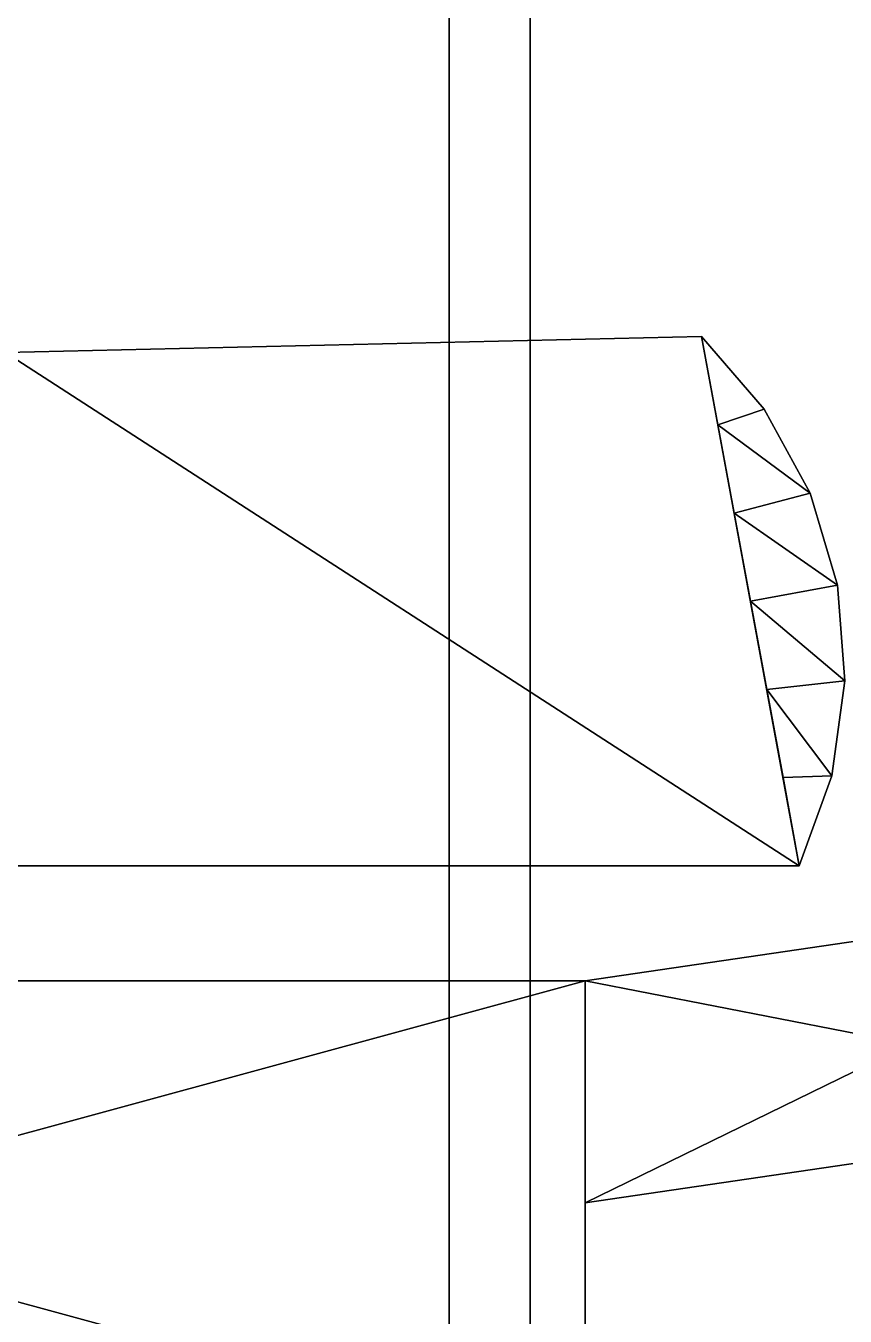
# Model space of a CAD drawing. Extents: x -469 to 3226, y 1395 to 4288.
# Drawn here: x 245.69 to 265.98, y 2244.5 to 2276.44 of the extents above; entities that cross this region are included whole.
import ezdxf

# ---------------------------------------------------------------- set-up
doc = ezdxf.new("R2010")
doc.units = 0
for name, color, linetype in [('LAYER0', 7, 'CONTINUOUS'), ('LAYER1', 7, 'CONTINUOUS'), ('LAYER101', 7, 'CONTINUOUS'), ('LAYER138', 253, 'CONTINUOUS'), ('LAYER139', 253, 'CONTINUOUS'), ('LAYER141', 253, 'CONTINUOUS'), ('LAYER142', 253, 'CONTINUOUS'), ('LAYER144', 253, 'CONTINUOUS'), ('LAYER145', 253, 'CONTINUOUS'), ('LAYER147', 253, 'CONTINUOUS'), ('LAYER148', 253, 'CONTINUOUS'), ('LAYER150', 253, 'CONTINUOUS'), ('LAYER151', 253, 'CONTINUOUS'), ('LAYER338', 9, 'CONTINUOUS'), ('LAYER85', 7, 'CONTINUOUS'), ('LAYER86', 9, 'CONTINUOUS'), ('LAYER92', 7, 'CONTINUOUS'), ('LAYER93', 7, 'CONTINUOUS'), ('LAYER94', 7, 'CONTINUOUS'), ('LAYER95', 7, 'CONTINUOUS'), ('LAYER96', 7, 'CONTINUOUS')]:
    doc.layers.add(name, color=color, linetype=linetype)

msp = doc.modelspace()

# ---------------------------------------------------------------- linework, layer by layer
at = {"layer": 'LAYER0', "invisible_edges": 1}
for points in [[(3116.174, 4288.024, -5), (-468.8259, 1395.024, -5), (-468.8259, 4288.024, -5), (3116.174, 4288.024, -5)], [(-468.8259, 1395.024, -5), (3116.174, 4288.024, -5), (3116.174, 1395.024, -5), (-468.8259, 1395.024, -5)], [(3116.174, 1395.024), (-468.8259, 4288.024), (-468.8259, 1395.024), (3116.174, 1395.024)], [(-468.8259, 4288.024), (3116.174, 1395.024), (3116.174, 4288.024), (-468.8259, 4288.024)]]:
    msp.add_3dface(points, dxfattribs=at)
at = {"layer": 'LAYER101', "invisible_edges": 1}
for points in [[(-303.8259, 2241.024, 2379), (276.1741, 3045.694, 2379), (-303.8259, 3045.694, 2379), (-303.8259, 2241.024, 2379)], [(276.1741, 3045.694, 2379), (-303.8259, 2241.024, 2379), (276.1741, 2241.024, 2379), (276.1741, 3045.694, 2379)], [(276.1741, 2241.024, 2361), (-303.8259, 3045.694, 2361), (276.1741, 3045.694, 2361), (276.1741, 2241.024, 2361)], [(-303.8259, 3045.694, 2361), (276.1741, 2241.024, 2361), (-303.8259, 2241.024, 2361), (-303.8259, 3045.694, 2361)]]:
    msp.add_3dface(points, dxfattribs=at)
at = {"layer": 'LAYER138'}
for points in [[(264.84, 2255.649, 189.7), (262.4195, 2268.749, 189.7), (245.1851, 2268.358, 189.7), (264.84, 2255.649, 189.7)], [(245.1851, 2268.358, 189.7), (262.4195, 2268.749, 189.7), (262.4195, 2268.749, 176.3), (245.1851, 2268.358, 189.7)], [(245.1851, 2268.358, 176.3), (245.1851, 2268.358, 189.7), (262.4195, 2268.749, 176.3), (245.1851, 2268.358, 176.3)], [(264.84, 2255.649, 176.3), (245.1851, 2268.358, 176.3), (262.4195, 2268.749, 176.3), (264.84, 2255.649, 176.3)], [(262.4195, 2268.749, 189.7), (263.9716, 2266.954, 189.7), (263.9716, 2266.954, 176.3), (262.4195, 2268.749, 189.7)], [(262.4195, 2268.749, 176.3), (262.4195, 2268.749, 189.7), (263.9716, 2266.954, 176.3), (262.4195, 2268.749, 176.3)], [(262.4195, 2268.749, 189.7), (262.8229, 2266.566, 189.7), (263.9716, 2266.954, 189.7), (262.4195, 2268.749, 189.7)], [(262.4195, 2268.749, 176.3), (263.9716, 2266.954, 176.3), (262.8229, 2266.566, 176.3), (262.4195, 2268.749, 176.3)], [(245.1851, 2255.649, 189.7), (264.84, 2255.649, 189.7), (245.1851, 2268.358, 189.7), (245.1851, 2255.649, 189.7)], [(245.1851, 2255.649, 176.3), (245.1851, 2268.358, 176.3), (264.84, 2255.649, 176.3), (245.1851, 2255.649, 176.3)], [(263.9716, 2266.954, 189.7), (262.8229, 2266.566, 189.7), (265.111, 2264.872, 189.7), (263.9716, 2266.954, 189.7)], [(263.9716, 2266.954, 176.3), (265.111, 2264.872, 176.3), (262.8229, 2266.566, 176.3), (263.9716, 2266.954, 176.3)], [(263.9716, 2266.954, 189.7), (265.111, 2264.872, 189.7), (265.111, 2264.872, 176.3), (263.9716, 2266.954, 189.7)], [(263.9716, 2266.954, 176.3), (263.9716, 2266.954, 189.7), (265.111, 2264.872, 176.3), (263.9716, 2266.954, 176.3)], [(262.8229, 2266.566, 189.7), (263.2263, 2264.382, 189.7), (265.111, 2264.872, 189.7), (262.8229, 2266.566, 189.7)], [(262.8229, 2266.566, 176.3), (265.111, 2264.872, 176.3), (263.2263, 2264.382, 176.3), (262.8229, 2266.566, 176.3)], [(265.111, 2264.872, 189.7), (263.2263, 2264.382, 189.7), (265.7867, 2262.597, 189.7), (265.111, 2264.872, 189.7)], [(265.111, 2264.872, 176.3), (265.7867, 2262.597, 176.3), (263.2263, 2264.382, 176.3), (265.111, 2264.872, 176.3)], [(265.111, 2264.872, 189.7), (265.7867, 2262.597, 189.7), (265.7867, 2262.597, 176.3), (265.111, 2264.872, 189.7)], [(265.111, 2264.872, 176.3), (265.111, 2264.872, 189.7), (265.7867, 2262.597, 176.3), (265.111, 2264.872, 176.3)], [(263.2263, 2264.382, 189.7), (263.6298, 2262.199, 189.7), (265.7867, 2262.597, 189.7), (263.2263, 2264.382, 189.7)], [(263.2263, 2264.382, 176.3), (265.7867, 2262.597, 176.3), (263.6298, 2262.199, 176.3), (263.2263, 2264.382, 176.3)], [(265.7867, 2262.597, 189.7), (263.6298, 2262.199, 189.7), (265.9685, 2260.231, 189.7), (265.7867, 2262.597, 189.7)], [(265.7867, 2262.597, 176.3), (265.9685, 2260.231, 176.3), (263.6298, 2262.199, 176.3), (265.7867, 2262.597, 176.3)], [(265.7867, 2262.597, 189.7), (265.9685, 2260.231, 189.7), (265.9685, 2260.231, 176.3), (265.7867, 2262.597, 189.7)], [(265.7867, 2262.597, 176.3), (265.7867, 2262.597, 189.7), (265.9685, 2260.231, 176.3), (265.7867, 2262.597, 176.3)], [(263.6298, 2262.199, 189.7), (264.0332, 2260.016, 189.7), (265.9685, 2260.231, 189.7), (263.6298, 2262.199, 189.7)], [(263.6298, 2262.199, 176.3), (265.9685, 2260.231, 176.3), (264.0332, 2260.016, 176.3), (263.6298, 2262.199, 176.3)], [(265.9685, 2260.231, 189.7), (264.0332, 2260.016, 189.7), (265.6482, 2257.88, 189.7), (265.9685, 2260.231, 189.7)], [(265.9685, 2260.231, 176.3), (265.6482, 2257.88, 176.3), (264.0332, 2260.016, 176.3), (265.9685, 2260.231, 176.3)], [(264.0332, 2260.016, 189.7), (264.4366, 2257.832, 189.7), (265.6482, 2257.88, 189.7), (264.0332, 2260.016, 189.7)], [(264.0332, 2260.016, 176.3), (265.6482, 2257.88, 176.3), (264.4366, 2257.832, 176.3), (264.0332, 2260.016, 176.3)], [(265.9685, 2260.231, 189.7), (265.6482, 2257.88, 189.7), (265.6482, 2257.88, 176.3), (265.9685, 2260.231, 189.7)], [(265.9685, 2260.231, 176.3), (265.9685, 2260.231, 189.7), (265.6482, 2257.88, 176.3), (265.9685, 2260.231, 176.3)], [(265.6482, 2257.88, 189.7), (264.4366, 2257.832, 189.7), (264.84, 2255.649, 189.7), (265.6482, 2257.88, 189.7)], [(265.6482, 2257.88, 176.3), (264.84, 2255.649, 176.3), (264.4366, 2257.832, 176.3), (265.6482, 2257.88, 176.3)], [(265.6482, 2257.88, 189.7), (264.84, 2255.649, 189.7), (264.84, 2255.649, 176.3), (265.6482, 2257.88, 189.7)], [(265.6482, 2257.88, 176.3), (265.6482, 2257.88, 189.7), (264.84, 2255.649, 176.3), (265.6482, 2257.88, 176.3)], [(264.84, 2255.649, 189.7), (245.1851, 2255.649, 176.3), (264.84, 2255.649, 176.3), (264.84, 2255.649, 189.7)], [(245.1851, 2255.649, 189.7), (245.1851, 2255.649, 176.3), (264.84, 2255.649, 189.7), (245.1851, 2255.649, 189.7)]]:
    msp.add_3dface(points, dxfattribs=at)
at = {"layer": 'LAYER139'}
for points in [[(259.5378, 2247.307, 177), (275.6337, 2255.16, 177), (275.6337, 2249.663, 177), (259.5378, 2247.307, 177)], [(259.5378, 2252.804, 177), (275.6337, 2255.16, 177), (259.5378, 2247.307, 177), (259.5378, 2252.804, 177)], [(275.6337, 2255.16, 189), (259.5378, 2252.804, 189), (275.6337, 2249.663, 189), (275.6337, 2255.16, 189)], [(259.5378, 2252.804, 177), (275.6337, 2255.16, 189), (275.6337, 2255.16, 177), (259.5378, 2252.804, 177)], [(259.5378, 2252.804, 189), (275.6337, 2255.16, 189), (259.5378, 2252.804, 177), (259.5378, 2252.804, 189)], [(216.317, 2241.024, 177), (259.5378, 2252.804, 177), (259.5378, 2241.024, 177), (216.317, 2241.024, 177)], [(216.317, 2252.804, 177), (259.5378, 2252.804, 177), (216.317, 2241.024, 177), (216.317, 2252.804, 177)], [(259.5378, 2241.024, 189), (216.317, 2252.804, 189), (216.317, 2241.024, 189), (259.5378, 2241.024, 189)], [(259.5378, 2252.804, 189), (216.317, 2252.804, 189), (259.5378, 2241.024, 189), (259.5378, 2252.804, 189)], [(216.317, 2252.804, 177), (259.5378, 2252.804, 189), (259.5378, 2252.804, 177), (216.317, 2252.804, 177)], [(216.317, 2252.804, 189), (259.5378, 2252.804, 189), (216.317, 2252.804, 177), (216.317, 2252.804, 189)], [(275.6337, 2249.663, 189), (259.5378, 2252.804, 189), (259.5378, 2247.307, 189), (275.6337, 2249.663, 189)]]:
    msp.add_3dface(points, dxfattribs=at)
at = {"layer": 'LAYER141'}
for points in [[(264.84, 2255.649, 713.2), (262.4195, 2268.749, 713.2), (245.1851, 2268.358, 713.2), (264.84, 2255.649, 713.2)], [(245.1851, 2268.358, 713.2), (262.4195, 2268.749, 713.2), (262.4195, 2268.749, 699.8), (245.1851, 2268.358, 713.2)], [(245.1851, 2268.358, 699.8), (245.1851, 2268.358, 713.2), (262.4195, 2268.749, 699.8), (245.1851, 2268.358, 699.8)], [(264.84, 2255.649, 699.8), (245.1851, 2268.358, 699.8), (262.4195, 2268.749, 699.8), (264.84, 2255.649, 699.8)], [(262.4195, 2268.749, 713.2), (263.9716, 2266.954, 713.2), (263.9716, 2266.954, 699.8), (262.4195, 2268.749, 713.2)], [(262.4195, 2268.749, 699.8), (262.4195, 2268.749, 713.2), (263.9716, 2266.954, 699.8), (262.4195, 2268.749, 699.8)], [(262.4195, 2268.749, 713.2), (262.8229, 2266.566, 713.2), (263.9716, 2266.954, 713.2), (262.4195, 2268.749, 713.2)], [(262.4195, 2268.749, 699.8), (263.9716, 2266.954, 699.8), (262.8229, 2266.566, 699.8), (262.4195, 2268.749, 699.8)], [(245.1851, 2255.649, 713.2), (264.84, 2255.649, 713.2), (245.1851, 2268.358, 713.2), (245.1851, 2255.649, 713.2)], [(245.1851, 2255.649, 699.8), (245.1851, 2268.358, 699.8), (264.84, 2255.649, 699.8), (245.1851, 2255.649, 699.8)], [(263.9716, 2266.954, 713.2), (262.8229, 2266.566, 713.2), (265.111, 2264.872, 713.2), (263.9716, 2266.954, 713.2)], [(263.9716, 2266.954, 699.8), (265.111, 2264.872, 699.8), (262.8229, 2266.566, 699.8), (263.9716, 2266.954, 699.8)], [(263.9716, 2266.954, 713.2), (265.111, 2264.872, 713.2), (265.111, 2264.872, 699.8), (263.9716, 2266.954, 713.2)], [(263.9716, 2266.954, 699.8), (263.9716, 2266.954, 713.2), (265.111, 2264.872, 699.8), (263.9716, 2266.954, 699.8)], [(262.8229, 2266.566, 713.2), (263.2263, 2264.382, 713.2), (265.111, 2264.872, 713.2), (262.8229, 2266.566, 713.2)], [(262.8229, 2266.566, 699.8), (265.111, 2264.872, 699.8), (263.2263, 2264.382, 699.8), (262.8229, 2266.566, 699.8)], [(265.111, 2264.872, 713.2), (263.2263, 2264.382, 713.2), (265.7867, 2262.597, 713.2), (265.111, 2264.872, 713.2)], [(265.111, 2264.872, 699.8), (265.7867, 2262.597, 699.8), (263.2263, 2264.382, 699.8), (265.111, 2264.872, 699.8)], [(265.111, 2264.872, 713.2), (265.7867, 2262.597, 713.2), (265.7867, 2262.597, 699.8), (265.111, 2264.872, 713.2)], [(265.111, 2264.872, 699.8), (265.111, 2264.872, 713.2), (265.7867, 2262.597, 699.8), (265.111, 2264.872, 699.8)], [(263.2263, 2264.382, 713.2), (263.6298, 2262.199, 713.2), (265.7867, 2262.597, 713.2), (263.2263, 2264.382, 713.2)], [(263.2263, 2264.382, 699.8), (265.7867, 2262.597, 699.8), (263.6298, 2262.199, 699.8), (263.2263, 2264.382, 699.8)], [(265.7867, 2262.597, 713.2), (263.6298, 2262.199, 713.2), (265.9685, 2260.231, 713.2), (265.7867, 2262.597, 713.2)], [(265.7867, 2262.597, 699.8), (265.9685, 2260.231, 699.8), (263.6298, 2262.199, 699.8), (265.7867, 2262.597, 699.8)], [(265.7867, 2262.597, 713.2), (265.9685, 2260.231, 713.2), (265.9685, 2260.231, 699.8), (265.7867, 2262.597, 713.2)], [(265.7867, 2262.597, 699.8), (265.7867, 2262.597, 713.2), (265.9685, 2260.231, 699.8), (265.7867, 2262.597, 699.8)], [(263.6298, 2262.199, 713.2), (264.0332, 2260.016, 713.2), (265.9685, 2260.231, 713.2), (263.6298, 2262.199, 713.2)], [(263.6298, 2262.199, 699.8), (265.9685, 2260.231, 699.8), (264.0332, 2260.016, 699.8), (263.6298, 2262.199, 699.8)], [(265.9685, 2260.231, 713.2), (264.0332, 2260.016, 713.2), (265.6482, 2257.88, 713.2), (265.9685, 2260.231, 713.2)], [(265.9685, 2260.231, 699.8), (265.6482, 2257.88, 699.8), (264.0332, 2260.016, 699.8), (265.9685, 2260.231, 699.8)], [(264.0332, 2260.016, 713.2), (264.4366, 2257.832, 713.2), (265.6482, 2257.88, 713.2), (264.0332, 2260.016, 713.2)], [(264.0332, 2260.016, 699.8), (265.6482, 2257.88, 699.8), (264.4366, 2257.832, 699.8), (264.0332, 2260.016, 699.8)], [(265.9685, 2260.231, 713.2), (265.6482, 2257.88, 713.2), (265.6482, 2257.88, 699.8), (265.9685, 2260.231, 713.2)], [(265.9685, 2260.231, 699.8), (265.9685, 2260.231, 713.2), (265.6482, 2257.88, 699.8), (265.9685, 2260.231, 699.8)], [(265.6482, 2257.88, 713.2), (264.4366, 2257.832, 713.2), (264.84, 2255.649, 713.2), (265.6482, 2257.88, 713.2)], [(265.6482, 2257.88, 699.8), (264.84, 2255.649, 699.8), (264.4366, 2257.832, 699.8), (265.6482, 2257.88, 699.8)], [(265.6482, 2257.88, 713.2), (264.84, 2255.649, 713.2), (264.84, 2255.649, 699.8), (265.6482, 2257.88, 713.2)], [(265.6482, 2257.88, 699.8), (265.6482, 2257.88, 713.2), (264.84, 2255.649, 699.8), (265.6482, 2257.88, 699.8)], [(264.84, 2255.649, 713.2), (245.1851, 2255.649, 699.8), (264.84, 2255.649, 699.8), (264.84, 2255.649, 713.2)], [(245.1851, 2255.649, 713.2), (245.1851, 2255.649, 699.8), (264.84, 2255.649, 713.2), (245.1851, 2255.649, 713.2)]]:
    msp.add_3dface(points, dxfattribs=at)
at = {"layer": 'LAYER142'}
for points in [[(259.5378, 2247.307, 700.5), (275.6337, 2255.16, 700.5), (275.6337, 2249.663, 700.5), (259.5378, 2247.307, 700.5)], [(259.5378, 2252.804, 700.5), (275.6337, 2255.16, 700.5), (259.5378, 2247.307, 700.5), (259.5378, 2252.804, 700.5)], [(275.6337, 2255.16, 712.5), (259.5378, 2252.804, 712.5), (275.6337, 2249.663, 712.5), (275.6337, 2255.16, 712.5)], [(259.5378, 2252.804, 700.5), (275.6337, 2255.16, 712.5), (275.6337, 2255.16, 700.5), (259.5378, 2252.804, 700.5)], [(259.5378, 2252.804, 712.5), (275.6337, 2255.16, 712.5), (259.5378, 2252.804, 700.5), (259.5378, 2252.804, 712.5)], [(216.317, 2241.024, 700.5), (259.5378, 2252.804, 700.5), (259.5378, 2241.024, 700.5), (216.317, 2241.024, 700.5)], [(216.317, 2252.804, 700.5), (259.5378, 2252.804, 700.5), (216.317, 2241.024, 700.5), (216.317, 2252.804, 700.5)], [(259.5378, 2241.024, 712.5), (216.317, 2252.804, 712.5), (216.317, 2241.024, 712.5), (259.5378, 2241.024, 712.5)], [(259.5378, 2252.804, 712.5), (216.317, 2252.804, 712.5), (259.5378, 2241.024, 712.5), (259.5378, 2252.804, 712.5)], [(216.317, 2252.804, 700.5), (259.5378, 2252.804, 712.5), (259.5378, 2252.804, 700.5), (216.317, 2252.804, 700.5)], [(216.317, 2252.804, 712.5), (259.5378, 2252.804, 712.5), (216.317, 2252.804, 700.5), (216.317, 2252.804, 712.5)], [(275.6337, 2249.663, 712.5), (259.5378, 2252.804, 712.5), (259.5378, 2247.307, 712.5), (275.6337, 2249.663, 712.5)]]:
    msp.add_3dface(points, dxfattribs=at)
at = {"layer": 'LAYER144'}
for points in [[(264.84, 2255.649, 1236.7), (262.4195, 2268.749, 1236.7), (245.1851, 2268.358, 1236.7), (264.84, 2255.649, 1236.7)], [(245.1851, 2268.358, 1236.7), (262.4195, 2268.749, 1236.7), (262.4195, 2268.749, 1223.3), (245.1851, 2268.358, 1236.7)], [(245.1851, 2268.358, 1223.3), (245.1851, 2268.358, 1236.7), (262.4195, 2268.749, 1223.3), (245.1851, 2268.358, 1223.3)], [(264.84, 2255.649, 1223.3), (245.1851, 2268.358, 1223.3), (262.4195, 2268.749, 1223.3), (264.84, 2255.649, 1223.3)], [(262.4195, 2268.749, 1236.7), (263.9716, 2266.954, 1236.7), (263.9716, 2266.954, 1223.3), (262.4195, 2268.749, 1236.7)], [(262.4195, 2268.749, 1223.3), (262.4195, 2268.749, 1236.7), (263.9716, 2266.954, 1223.3), (262.4195, 2268.749, 1223.3)], [(262.4195, 2268.749, 1236.7), (262.8229, 2266.566, 1236.7), (263.9716, 2266.954, 1236.7), (262.4195, 2268.749, 1236.7)], [(262.4195, 2268.749, 1223.3), (263.9716, 2266.954, 1223.3), (262.8229, 2266.566, 1223.3), (262.4195, 2268.749, 1223.3)], [(245.1851, 2255.649, 1236.7), (264.84, 2255.649, 1236.7), (245.1851, 2268.358, 1236.7), (245.1851, 2255.649, 1236.7)], [(245.1851, 2255.649, 1223.3), (245.1851, 2268.358, 1223.3), (264.84, 2255.649, 1223.3), (245.1851, 2255.649, 1223.3)], [(263.9716, 2266.954, 1236.7), (262.8229, 2266.566, 1236.7), (265.111, 2264.872, 1236.7), (263.9716, 2266.954, 1236.7)], [(263.9716, 2266.954, 1223.3), (265.111, 2264.872, 1223.3), (262.8229, 2266.566, 1223.3), (263.9716, 2266.954, 1223.3)], [(263.9716, 2266.954, 1236.7), (265.111, 2264.872, 1236.7), (265.111, 2264.872, 1223.3), (263.9716, 2266.954, 1236.7)], [(263.9716, 2266.954, 1223.3), (263.9716, 2266.954, 1236.7), (265.111, 2264.872, 1223.3), (263.9716, 2266.954, 1223.3)], [(262.8229, 2266.566, 1236.7), (263.2263, 2264.382, 1236.7), (265.111, 2264.872, 1236.7), (262.8229, 2266.566, 1236.7)], [(262.8229, 2266.566, 1223.3), (265.111, 2264.872, 1223.3), (263.2263, 2264.382, 1223.3), (262.8229, 2266.566, 1223.3)], [(265.111, 2264.872, 1236.7), (263.2263, 2264.382, 1236.7), (265.7867, 2262.597, 1236.7), (265.111, 2264.872, 1236.7)], [(265.111, 2264.872, 1223.3), (265.7867, 2262.597, 1223.3), (263.2263, 2264.382, 1223.3), (265.111, 2264.872, 1223.3)], [(265.111, 2264.872, 1236.7), (265.7867, 2262.597, 1236.7), (265.7867, 2262.597, 1223.3), (265.111, 2264.872, 1236.7)], [(265.111, 2264.872, 1223.3), (265.111, 2264.872, 1236.7), (265.7867, 2262.597, 1223.3), (265.111, 2264.872, 1223.3)], [(263.2263, 2264.382, 1236.7), (263.6298, 2262.199, 1236.7), (265.7867, 2262.597, 1236.7), (263.2263, 2264.382, 1236.7)], [(263.2263, 2264.382, 1223.3), (265.7867, 2262.597, 1223.3), (263.6298, 2262.199, 1223.3), (263.2263, 2264.382, 1223.3)], [(265.7867, 2262.597, 1236.7), (263.6298, 2262.199, 1236.7), (265.9685, 2260.231, 1236.7), (265.7867, 2262.597, 1236.7)], [(265.7867, 2262.597, 1223.3), (265.9685, 2260.231, 1223.3), (263.6298, 2262.199, 1223.3), (265.7867, 2262.597, 1223.3)], [(265.7867, 2262.597, 1236.7), (265.9685, 2260.231, 1236.7), (265.9685, 2260.231, 1223.3), (265.7867, 2262.597, 1236.7)], [(265.7867, 2262.597, 1223.3), (265.7867, 2262.597, 1236.7), (265.9685, 2260.231, 1223.3), (265.7867, 2262.597, 1223.3)], [(263.6298, 2262.199, 1236.7), (264.0332, 2260.016, 1236.7), (265.9685, 2260.231, 1236.7), (263.6298, 2262.199, 1236.7)], [(263.6298, 2262.199, 1223.3), (265.9685, 2260.231, 1223.3), (264.0332, 2260.016, 1223.3), (263.6298, 2262.199, 1223.3)], [(265.9685, 2260.231, 1236.7), (264.0332, 2260.016, 1236.7), (265.6482, 2257.88, 1236.7), (265.9685, 2260.231, 1236.7)], [(265.9685, 2260.231, 1223.3), (265.6482, 2257.88, 1223.3), (264.0332, 2260.016, 1223.3), (265.9685, 2260.231, 1223.3)], [(264.0332, 2260.016, 1236.7), (264.4366, 2257.832, 1236.7), (265.6482, 2257.88, 1236.7), (264.0332, 2260.016, 1236.7)], [(264.0332, 2260.016, 1223.3), (265.6482, 2257.88, 1223.3), (264.4366, 2257.832, 1223.3), (264.0332, 2260.016, 1223.3)], [(265.9685, 2260.231, 1236.7), (265.6482, 2257.88, 1236.7), (265.6482, 2257.88, 1223.3), (265.9685, 2260.231, 1236.7)], [(265.9685, 2260.231, 1223.3), (265.9685, 2260.231, 1236.7), (265.6482, 2257.88, 1223.3), (265.9685, 2260.231, 1223.3)], [(265.6482, 2257.88, 1236.7), (264.4366, 2257.832, 1236.7), (264.84, 2255.649, 1236.7), (265.6482, 2257.88, 1236.7)], [(265.6482, 2257.88, 1223.3), (264.84, 2255.649, 1223.3), (264.4366, 2257.832, 1223.3), (265.6482, 2257.88, 1223.3)], [(265.6482, 2257.88, 1236.7), (264.84, 2255.649, 1236.7), (264.84, 2255.649, 1223.3), (265.6482, 2257.88, 1236.7)], [(265.6482, 2257.88, 1223.3), (265.6482, 2257.88, 1236.7), (264.84, 2255.649, 1223.3), (265.6482, 2257.88, 1223.3)], [(264.84, 2255.649, 1236.7), (245.1851, 2255.649, 1223.3), (264.84, 2255.649, 1223.3), (264.84, 2255.649, 1236.7)], [(245.1851, 2255.649, 1236.7), (245.1851, 2255.649, 1223.3), (264.84, 2255.649, 1236.7), (245.1851, 2255.649, 1236.7)]]:
    msp.add_3dface(points, dxfattribs=at)
at = {"layer": 'LAYER145'}
for points in [[(259.5378, 2247.307, 1224), (275.6337, 2255.16, 1224), (275.6337, 2249.663, 1224), (259.5378, 2247.307, 1224)], [(259.5378, 2252.804, 1224), (275.6337, 2255.16, 1224), (259.5378, 2247.307, 1224), (259.5378, 2252.804, 1224)], [(275.6337, 2255.16, 1236), (259.5378, 2252.804, 1236), (275.6337, 2249.663, 1236), (275.6337, 2255.16, 1236)], [(259.5378, 2252.804, 1224), (275.6337, 2255.16, 1236), (275.6337, 2255.16, 1224), (259.5378, 2252.804, 1224)], [(259.5378, 2252.804, 1236), (275.6337, 2255.16, 1236), (259.5378, 2252.804, 1224), (259.5378, 2252.804, 1236)], [(216.317, 2241.024, 1224), (259.5378, 2252.804, 1224), (259.5378, 2241.024, 1224), (216.317, 2241.024, 1224)], [(216.317, 2252.804, 1224), (259.5378, 2252.804, 1224), (216.317, 2241.024, 1224), (216.317, 2252.804, 1224)], [(259.5378, 2241.024, 1236), (216.317, 2252.804, 1236), (216.317, 2241.024, 1236), (259.5378, 2241.024, 1236)], [(259.5378, 2252.804, 1236), (216.317, 2252.804, 1236), (259.5378, 2241.024, 1236), (259.5378, 2252.804, 1236)], [(216.317, 2252.804, 1224), (259.5378, 2252.804, 1236), (259.5378, 2252.804, 1224), (216.317, 2252.804, 1224)], [(216.317, 2252.804, 1236), (259.5378, 2252.804, 1236), (216.317, 2252.804, 1224), (216.317, 2252.804, 1236)], [(275.6337, 2249.663, 1236), (259.5378, 2252.804, 1236), (259.5378, 2247.307, 1236), (275.6337, 2249.663, 1236)]]:
    msp.add_3dface(points, dxfattribs=at)
at = {"layer": 'LAYER147'}
for points in [[(264.84, 2255.649, 1760.2), (262.4195, 2268.749, 1760.2), (245.1851, 2268.358, 1760.2), (264.84, 2255.649, 1760.2)], [(245.1851, 2268.358, 1760.2), (262.4195, 2268.749, 1760.2), (262.4195, 2268.749, 1746.8), (245.1851, 2268.358, 1760.2)], [(245.1851, 2268.358, 1746.8), (245.1851, 2268.358, 1760.2), (262.4195, 2268.749, 1746.8), (245.1851, 2268.358, 1746.8)], [(264.84, 2255.649, 1746.8), (245.1851, 2268.358, 1746.8), (262.4195, 2268.749, 1746.8), (264.84, 2255.649, 1746.8)], [(262.4195, 2268.749, 1760.2), (263.9716, 2266.954, 1760.2), (263.9716, 2266.954, 1746.8), (262.4195, 2268.749, 1760.2)], [(262.4195, 2268.749, 1746.8), (262.4195, 2268.749, 1760.2), (263.9716, 2266.954, 1746.8), (262.4195, 2268.749, 1746.8)], [(262.4195, 2268.749, 1760.2), (262.8229, 2266.566, 1760.2), (263.9716, 2266.954, 1760.2), (262.4195, 2268.749, 1760.2)], [(262.4195, 2268.749, 1746.8), (263.9716, 2266.954, 1746.8), (262.8229, 2266.566, 1746.8), (262.4195, 2268.749, 1746.8)], [(245.1851, 2255.649, 1760.2), (264.84, 2255.649, 1760.2), (245.1851, 2268.358, 1760.2), (245.1851, 2255.649, 1760.2)], [(245.1851, 2255.649, 1746.8), (245.1851, 2268.358, 1746.8), (264.84, 2255.649, 1746.8), (245.1851, 2255.649, 1746.8)], [(263.9716, 2266.954, 1760.2), (262.8229, 2266.566, 1760.2), (265.111, 2264.872, 1760.2), (263.9716, 2266.954, 1760.2)], [(263.9716, 2266.954, 1746.8), (265.111, 2264.872, 1746.8), (262.8229, 2266.566, 1746.8), (263.9716, 2266.954, 1746.8)], [(263.9716, 2266.954, 1760.2), (265.111, 2264.872, 1760.2), (265.111, 2264.872, 1746.8), (263.9716, 2266.954, 1760.2)], [(263.9716, 2266.954, 1746.8), (263.9716, 2266.954, 1760.2), (265.111, 2264.872, 1746.8), (263.9716, 2266.954, 1746.8)], [(262.8229, 2266.566, 1760.2), (263.2263, 2264.382, 1760.2), (265.111, 2264.872, 1760.2), (262.8229, 2266.566, 1760.2)], [(262.8229, 2266.566, 1746.8), (265.111, 2264.872, 1746.8), (263.2263, 2264.382, 1746.8), (262.8229, 2266.566, 1746.8)], [(265.111, 2264.872, 1760.2), (263.2263, 2264.382, 1760.2), (265.7867, 2262.597, 1760.2), (265.111, 2264.872, 1760.2)], [(265.111, 2264.872, 1746.8), (265.7867, 2262.597, 1746.8), (263.2263, 2264.382, 1746.8), (265.111, 2264.872, 1746.8)], [(265.111, 2264.872, 1760.2), (265.7867, 2262.597, 1760.2), (265.7867, 2262.597, 1746.8), (265.111, 2264.872, 1760.2)], [(265.111, 2264.872, 1746.8), (265.111, 2264.872, 1760.2), (265.7867, 2262.597, 1746.8), (265.111, 2264.872, 1746.8)], [(263.2263, 2264.382, 1760.2), (263.6298, 2262.199, 1760.2), (265.7867, 2262.597, 1760.2), (263.2263, 2264.382, 1760.2)], [(263.2263, 2264.382, 1746.8), (265.7867, 2262.597, 1746.8), (263.6298, 2262.199, 1746.8), (263.2263, 2264.382, 1746.8)], [(265.7867, 2262.597, 1760.2), (263.6298, 2262.199, 1760.2), (265.9685, 2260.231, 1760.2), (265.7867, 2262.597, 1760.2)], [(265.7867, 2262.597, 1746.8), (265.9685, 2260.231, 1746.8), (263.6298, 2262.199, 1746.8), (265.7867, 2262.597, 1746.8)], [(265.7867, 2262.597, 1760.2), (265.9685, 2260.231, 1760.2), (265.9685, 2260.231, 1746.8), (265.7867, 2262.597, 1760.2)], [(265.7867, 2262.597, 1746.8), (265.7867, 2262.597, 1760.2), (265.9685, 2260.231, 1746.8), (265.7867, 2262.597, 1746.8)], [(263.6298, 2262.199, 1760.2), (264.0332, 2260.016, 1760.2), (265.9685, 2260.231, 1760.2), (263.6298, 2262.199, 1760.2)], [(263.6298, 2262.199, 1746.8), (265.9685, 2260.231, 1746.8), (264.0332, 2260.016, 1746.8), (263.6298, 2262.199, 1746.8)], [(265.9685, 2260.231, 1760.2), (264.0332, 2260.016, 1760.2), (265.6482, 2257.88, 1760.2), (265.9685, 2260.231, 1760.2)], [(265.9685, 2260.231, 1746.8), (265.6482, 2257.88, 1746.8), (264.0332, 2260.016, 1746.8), (265.9685, 2260.231, 1746.8)], [(264.0332, 2260.016, 1760.2), (264.4366, 2257.832, 1760.2), (265.6482, 2257.88, 1760.2), (264.0332, 2260.016, 1760.2)], [(264.0332, 2260.016, 1746.8), (265.6482, 2257.88, 1746.8), (264.4366, 2257.832, 1746.8), (264.0332, 2260.016, 1746.8)], [(265.9685, 2260.231, 1760.2), (265.6482, 2257.88, 1760.2), (265.6482, 2257.88, 1746.8), (265.9685, 2260.231, 1760.2)], [(265.9685, 2260.231, 1746.8), (265.9685, 2260.231, 1760.2), (265.6482, 2257.88, 1746.8), (265.9685, 2260.231, 1746.8)], [(265.6482, 2257.88, 1760.2), (264.4366, 2257.832, 1760.2), (264.84, 2255.649, 1760.2), (265.6482, 2257.88, 1760.2)], [(265.6482, 2257.88, 1746.8), (264.84, 2255.649, 1746.8), (264.4366, 2257.832, 1746.8), (265.6482, 2257.88, 1746.8)], [(265.6482, 2257.88, 1760.2), (264.84, 2255.649, 1760.2), (264.84, 2255.649, 1746.8), (265.6482, 2257.88, 1760.2)], [(265.6482, 2257.88, 1746.8), (265.6482, 2257.88, 1760.2), (264.84, 2255.649, 1746.8), (265.6482, 2257.88, 1746.8)], [(264.84, 2255.649, 1760.2), (245.1851, 2255.649, 1746.8), (264.84, 2255.649, 1746.8), (264.84, 2255.649, 1760.2)], [(245.1851, 2255.649, 1760.2), (245.1851, 2255.649, 1746.8), (264.84, 2255.649, 1760.2), (245.1851, 2255.649, 1760.2)]]:
    msp.add_3dface(points, dxfattribs=at)
at = {"layer": 'LAYER148'}
for points in [[(259.5378, 2247.307, 1747.5), (275.6337, 2255.16, 1747.5), (275.6337, 2249.663, 1747.5), (259.5378, 2247.307, 1747.5)], [(259.5378, 2252.804, 1747.5), (275.6337, 2255.16, 1747.5), (259.5378, 2247.307, 1747.5), (259.5378, 2252.804, 1747.5)], [(275.6337, 2255.16, 1759.5), (259.5378, 2252.804, 1759.5), (275.6337, 2249.663, 1759.5), (275.6337, 2255.16, 1759.5)], [(259.5378, 2252.804, 1747.5), (275.6337, 2255.16, 1759.5), (275.6337, 2255.16, 1747.5), (259.5378, 2252.804, 1747.5)], [(259.5378, 2252.804, 1759.5), (275.6337, 2255.16, 1759.5), (259.5378, 2252.804, 1747.5), (259.5378, 2252.804, 1759.5)], [(216.317, 2241.024, 1747.5), (259.5378, 2252.804, 1747.5), (259.5378, 2241.024, 1747.5), (216.317, 2241.024, 1747.5)], [(216.317, 2252.804, 1747.5), (259.5378, 2252.804, 1747.5), (216.317, 2241.024, 1747.5), (216.317, 2252.804, 1747.5)], [(259.5378, 2241.024, 1759.5), (216.317, 2252.804, 1759.5), (216.317, 2241.024, 1759.5), (259.5378, 2241.024, 1759.5)], [(259.5378, 2252.804, 1759.5), (216.317, 2252.804, 1759.5), (259.5378, 2241.024, 1759.5), (259.5378, 2252.804, 1759.5)], [(216.317, 2252.804, 1747.5), (259.5378, 2252.804, 1759.5), (259.5378, 2252.804, 1747.5), (216.317, 2252.804, 1747.5)], [(216.317, 2252.804, 1759.5), (259.5378, 2252.804, 1759.5), (216.317, 2252.804, 1747.5), (216.317, 2252.804, 1759.5)], [(275.6337, 2249.663, 1759.5), (259.5378, 2252.804, 1759.5), (259.5378, 2247.307, 1759.5), (275.6337, 2249.663, 1759.5)]]:
    msp.add_3dface(points, dxfattribs=at)
at = {"layer": 'LAYER150'}
for points in [[(264.84, 2255.649, 2283.7), (262.4195, 2268.749, 2283.7), (245.1851, 2268.358, 2283.7), (264.84, 2255.649, 2283.7)], [(245.1851, 2268.358, 2283.7), (262.4195, 2268.749, 2283.7), (262.4195, 2268.749, 2270.3), (245.1851, 2268.358, 2283.7)], [(245.1851, 2268.358, 2270.3), (245.1851, 2268.358, 2283.7), (262.4195, 2268.749, 2270.3), (245.1851, 2268.358, 2270.3)], [(264.84, 2255.649, 2270.3), (245.1851, 2268.358, 2270.3), (262.4195, 2268.749, 2270.3), (264.84, 2255.649, 2270.3)], [(262.4195, 2268.749, 2283.7), (263.9716, 2266.954, 2283.7), (263.9716, 2266.954, 2270.3), (262.4195, 2268.749, 2283.7)], [(262.4195, 2268.749, 2270.3), (262.4195, 2268.749, 2283.7), (263.9716, 2266.954, 2270.3), (262.4195, 2268.749, 2270.3)], [(262.4195, 2268.749, 2283.7), (262.8229, 2266.566, 2283.7), (263.9716, 2266.954, 2283.7), (262.4195, 2268.749, 2283.7)], [(262.4195, 2268.749, 2270.3), (263.9716, 2266.954, 2270.3), (262.8229, 2266.566, 2270.3), (262.4195, 2268.749, 2270.3)], [(245.1851, 2255.649, 2283.7), (264.84, 2255.649, 2283.7), (245.1851, 2268.358, 2283.7), (245.1851, 2255.649, 2283.7)], [(245.1851, 2255.649, 2270.3), (245.1851, 2268.358, 2270.3), (264.84, 2255.649, 2270.3), (245.1851, 2255.649, 2270.3)], [(263.9716, 2266.954, 2283.7), (262.8229, 2266.566, 2283.7), (265.111, 2264.872, 2283.7), (263.9716, 2266.954, 2283.7)], [(263.9716, 2266.954, 2270.3), (265.111, 2264.872, 2270.3), (262.8229, 2266.566, 2270.3), (263.9716, 2266.954, 2270.3)], [(263.9716, 2266.954, 2283.7), (265.111, 2264.872, 2283.7), (265.111, 2264.872, 2270.3), (263.9716, 2266.954, 2283.7)], [(263.9716, 2266.954, 2270.3), (263.9716, 2266.954, 2283.7), (265.111, 2264.872, 2270.3), (263.9716, 2266.954, 2270.3)], [(262.8229, 2266.566, 2283.7), (263.2263, 2264.382, 2283.7), (265.111, 2264.872, 2283.7), (262.8229, 2266.566, 2283.7)], [(262.8229, 2266.566, 2270.3), (265.111, 2264.872, 2270.3), (263.2263, 2264.382, 2270.3), (262.8229, 2266.566, 2270.3)], [(265.111, 2264.872, 2283.7), (263.2263, 2264.382, 2283.7), (265.7867, 2262.597, 2283.7), (265.111, 2264.872, 2283.7)], [(265.111, 2264.872, 2270.3), (265.7867, 2262.597, 2270.3), (263.2263, 2264.382, 2270.3), (265.111, 2264.872, 2270.3)], [(265.111, 2264.872, 2283.7), (265.7867, 2262.597, 2283.7), (265.7867, 2262.597, 2270.3), (265.111, 2264.872, 2283.7)], [(265.111, 2264.872, 2270.3), (265.111, 2264.872, 2283.7), (265.7867, 2262.597, 2270.3), (265.111, 2264.872, 2270.3)], [(263.2263, 2264.382, 2283.7), (263.6298, 2262.199, 2283.7), (265.7867, 2262.597, 2283.7), (263.2263, 2264.382, 2283.7)], [(263.2263, 2264.382, 2270.3), (265.7867, 2262.597, 2270.3), (263.6298, 2262.199, 2270.3), (263.2263, 2264.382, 2270.3)], [(265.7867, 2262.597, 2283.7), (263.6298, 2262.199, 2283.7), (265.9685, 2260.231, 2283.7), (265.7867, 2262.597, 2283.7)], [(265.7867, 2262.597, 2270.3), (265.9685, 2260.231, 2270.3), (263.6298, 2262.199, 2270.3), (265.7867, 2262.597, 2270.3)], [(265.7867, 2262.597, 2283.7), (265.9685, 2260.231, 2283.7), (265.9685, 2260.231, 2270.3), (265.7867, 2262.597, 2283.7)], [(265.7867, 2262.597, 2270.3), (265.7867, 2262.597, 2283.7), (265.9685, 2260.231, 2270.3), (265.7867, 2262.597, 2270.3)], [(263.6298, 2262.199, 2283.7), (264.0332, 2260.016, 2283.7), (265.9685, 2260.231, 2283.7), (263.6298, 2262.199, 2283.7)], [(263.6298, 2262.199, 2270.3), (265.9685, 2260.231, 2270.3), (264.0332, 2260.016, 2270.3), (263.6298, 2262.199, 2270.3)], [(265.9685, 2260.231, 2283.7), (264.0332, 2260.016, 2283.7), (265.6482, 2257.88, 2283.7), (265.9685, 2260.231, 2283.7)], [(265.9685, 2260.231, 2270.3), (265.6482, 2257.88, 2270.3), (264.0332, 2260.016, 2270.3), (265.9685, 2260.231, 2270.3)], [(264.0332, 2260.016, 2283.7), (264.4366, 2257.832, 2283.7), (265.6482, 2257.88, 2283.7), (264.0332, 2260.016, 2283.7)], [(264.0332, 2260.016, 2270.3), (265.6482, 2257.88, 2270.3), (264.4366, 2257.832, 2270.3), (264.0332, 2260.016, 2270.3)], [(265.9685, 2260.231, 2283.7), (265.6482, 2257.88, 2283.7), (265.6482, 2257.88, 2270.3), (265.9685, 2260.231, 2283.7)], [(265.9685, 2260.231, 2270.3), (265.9685, 2260.231, 2283.7), (265.6482, 2257.88, 2270.3), (265.9685, 2260.231, 2270.3)], [(265.6482, 2257.88, 2283.7), (264.4366, 2257.832, 2283.7), (264.84, 2255.649, 2283.7), (265.6482, 2257.88, 2283.7)], [(265.6482, 2257.88, 2270.3), (264.84, 2255.649, 2270.3), (264.4366, 2257.832, 2270.3), (265.6482, 2257.88, 2270.3)], [(265.6482, 2257.88, 2283.7), (264.84, 2255.649, 2283.7), (264.84, 2255.649, 2270.3), (265.6482, 2257.88, 2283.7)], [(265.6482, 2257.88, 2270.3), (265.6482, 2257.88, 2283.7), (264.84, 2255.649, 2270.3), (265.6482, 2257.88, 2270.3)], [(264.84, 2255.649, 2283.7), (245.1851, 2255.649, 2270.3), (264.84, 2255.649, 2270.3), (264.84, 2255.649, 2283.7)], [(245.1851, 2255.649, 2283.7), (245.1851, 2255.649, 2270.3), (264.84, 2255.649, 2283.7), (245.1851, 2255.649, 2283.7)]]:
    msp.add_3dface(points, dxfattribs=at)
at = {"layer": 'LAYER151'}
for points in [[(259.5378, 2247.307, 2271), (275.6337, 2255.16, 2271), (275.6337, 2249.663, 2271), (259.5378, 2247.307, 2271)], [(259.5378, 2252.804, 2271), (275.6337, 2255.16, 2271), (259.5378, 2247.307, 2271), (259.5378, 2252.804, 2271)], [(275.6337, 2255.16, 2283), (259.5378, 2252.804, 2283), (275.6337, 2249.663, 2283), (275.6337, 2255.16, 2283)], [(259.5378, 2252.804, 2271), (275.6337, 2255.16, 2283), (275.6337, 2255.16, 2271), (259.5378, 2252.804, 2271)], [(259.5378, 2252.804, 2283), (275.6337, 2255.16, 2283), (259.5378, 2252.804, 2271), (259.5378, 2252.804, 2283)], [(216.317, 2241.024, 2271), (259.5378, 2252.804, 2271), (259.5378, 2241.024, 2271), (216.317, 2241.024, 2271)], [(216.317, 2252.804, 2271), (259.5378, 2252.804, 2271), (216.317, 2241.024, 2271), (216.317, 2252.804, 2271)], [(259.5378, 2241.024, 2283), (216.317, 2252.804, 2283), (216.317, 2241.024, 2283), (259.5378, 2241.024, 2283)], [(259.5378, 2252.804, 2283), (216.317, 2252.804, 2283), (259.5378, 2241.024, 2283), (259.5378, 2252.804, 2283)], [(216.317, 2252.804, 2271), (259.5378, 2252.804, 2283), (259.5378, 2252.804, 2271), (216.317, 2252.804, 2271)], [(216.317, 2252.804, 2283), (259.5378, 2252.804, 2283), (216.317, 2252.804, 2271), (216.317, 2252.804, 2283)], [(275.6337, 2249.663, 2283), (259.5378, 2252.804, 2283), (259.5378, 2247.307, 2283), (275.6337, 2249.663, 2283)]]:
    msp.add_3dface(points, dxfattribs=at)
at = {"layer": 'LAYER338', "invisible_edges": 1}
for points in [[(258.1741, 3600.524, 2440), (258.1741, 2082.524, 2380), (258.1741, 2082.524, 2440), (258.1741, 3600.524, 2440)], [(258.1741, 2082.524, 2380), (258.1741, 3600.524, 2440), (258.1741, 3600.524, 2380), (258.1741, 2082.524, 2380)], [(276.1741, 3600.524, 2380), (258.1741, 2082.524, 2380), (258.1741, 3600.524, 2380), (276.1741, 3600.524, 2380)], [(258.1741, 2082.524, 2380), (276.1741, 3600.524, 2380), (276.1741, 2082.524, 2380), (258.1741, 2082.524, 2380)], [(276.1741, 2082.524, 2440), (258.1741, 3600.524, 2440), (258.1741, 2082.524, 2440), (276.1741, 2082.524, 2440)], [(258.1741, 3600.524, 2440), (276.1741, 2082.524, 2440), (276.1741, 3600.524, 2440), (258.1741, 3600.524, 2440)]]:
    msp.add_3dface(points, dxfattribs=at)
at = {"layer": 'LAYER85', "invisible_edges": 1}
for points in [[(-303.8259, 3045.694, 80), (276.1741, 2241.024, 80), (-303.8259, 2241.024, 80), (-303.8259, 3045.694, 80)], [(276.1741, 2241.024, 80), (-303.8259, 3045.694, 80), (276.1741, 3045.694, 80), (276.1741, 2241.024, 80)], [(276.1741, 3045.694, 98), (-303.8259, 2241.024, 98), (276.1741, 2241.024, 98), (276.1741, 3045.694, 98)], [(-303.8259, 2241.024, 98), (276.1741, 3045.694, 98), (-303.8259, 3045.694, 98), (-303.8259, 2241.024, 98)]]:
    msp.add_3dface(points, dxfattribs=at)
at = {"layer": 'LAYER86', "invisible_edges": 1}
for points in [[(256.1741, 3045.694), (238.1741, 2241.024), (238.1741, 3045.694), (256.1741, 3045.694)], [(238.1741, 2241.024), (256.1741, 3045.694), (256.1741, 2241.024), (238.1741, 2241.024)], [(256.1741, 2241.024, 80), (238.1741, 3045.694, 80), (238.1741, 2241.024, 80), (256.1741, 2241.024, 80)], [(238.1741, 3045.694, 80), (256.1741, 2241.024, 80), (256.1741, 3045.694, 80), (238.1741, 3045.694, 80)], [(256.1741, 3045.694), (256.1741, 2241.024, 80), (256.1741, 2241.024), (256.1741, 3045.694)], [(256.1741, 2241.024, 80), (256.1741, 3045.694), (256.1741, 3045.694, 80), (256.1741, 2241.024, 80)]]:
    msp.add_3dface(points, dxfattribs=at)
at = {"layer": 'LAYER92', "invisible_edges": 1}
for points in [[(-279.2259, 2241.024, 2034), (276.1741, 3045.694, 2034), (-279.2259, 3045.694, 2034), (-279.2259, 2241.024, 2034)], [(276.1741, 3045.694, 2034), (-279.2259, 2241.024, 2034), (276.1741, 2241.024, 2034), (276.1741, 3045.694, 2034)], [(276.1741, 2241.024, 2016), (-279.2259, 3045.694, 2016), (276.1741, 3045.694, 2016), (276.1741, 2241.024, 2016)], [(-279.2259, 3045.694, 2016), (276.1741, 2241.024, 2016), (-279.2259, 2241.024, 2016), (-279.2259, 3045.694, 2016)]]:
    msp.add_3dface(points, dxfattribs=at)
at = {"layer": 'LAYER93', "invisible_edges": 1}
for points in [[(-279.2259, 2241.024, 485.2), (276.1741, 3045.694, 485.2), (-279.2259, 3045.694, 485.2), (-279.2259, 2241.024, 485.2)], [(276.1741, 3045.694, 485.2), (-279.2259, 2241.024, 485.2), (276.1741, 2241.024, 485.2), (276.1741, 3045.694, 485.2)], [(276.1741, 2241.024, 467.2), (-279.2259, 3045.694, 467.2), (276.1741, 3045.694, 467.2), (276.1741, 2241.024, 467.2)], [(-279.2259, 3045.694, 467.2), (276.1741, 2241.024, 467.2), (-279.2259, 2241.024, 467.2), (-279.2259, 3045.694, 467.2)]]:
    msp.add_3dface(points, dxfattribs=at)
at = {"layer": 'LAYER94', "invisible_edges": 1}
for points in [[(-279.2259, 2241.024, 872.4), (276.1741, 3045.694, 872.4), (-279.2259, 3045.694, 872.4), (-279.2259, 2241.024, 872.4)], [(276.1741, 3045.694, 872.4), (-279.2259, 2241.024, 872.4), (276.1741, 2241.024, 872.4), (276.1741, 3045.694, 872.4)], [(276.1741, 2241.024, 854.4), (-279.2259, 3045.694, 854.4), (276.1741, 3045.694, 854.4), (276.1741, 2241.024, 854.4)], [(-279.2259, 3045.694, 854.4), (276.1741, 2241.024, 854.4), (-279.2259, 2241.024, 854.4), (-279.2259, 3045.694, 854.4)]]:
    msp.add_3dface(points, dxfattribs=at)
at = {"layer": 'LAYER95', "invisible_edges": 1}
for points in [[(-279.2259, 2241.024, 1259.6), (276.1741, 3045.694, 1259.6), (-279.2259, 3045.694, 1259.6), (-279.2259, 2241.024, 1259.6)], [(276.1741, 3045.694, 1259.6), (-279.2259, 2241.024, 1259.6), (276.1741, 2241.024, 1259.6), (276.1741, 3045.694, 1259.6)], [(276.1741, 2241.024, 1241.6), (-279.2259, 3045.694, 1241.6), (276.1741, 3045.694, 1241.6), (276.1741, 2241.024, 1241.6)], [(-279.2259, 3045.694, 1241.6), (276.1741, 2241.024, 1241.6), (-279.2259, 2241.024, 1241.6), (-279.2259, 3045.694, 1241.6)]]:
    msp.add_3dface(points, dxfattribs=at)
at = {"layer": 'LAYER96', "invisible_edges": 1}
for points in [[(-279.2259, 2241.024, 1646.8), (276.1741, 3045.694, 1646.8), (-279.2259, 3045.694, 1646.8), (-279.2259, 2241.024, 1646.8)], [(276.1741, 3045.694, 1646.8), (-279.2259, 2241.024, 1646.8), (276.1741, 2241.024, 1646.8), (276.1741, 3045.694, 1646.8)], [(276.1741, 2241.024, 1628.8), (-279.2259, 3045.694, 1628.8), (276.1741, 3045.694, 1628.8), (276.1741, 2241.024, 1628.8)], [(-279.2259, 3045.694, 1628.8), (276.1741, 2241.024, 1628.8), (-279.2259, 2241.024, 1628.8), (-279.2259, 3045.694, 1628.8)]]:
    msp.add_3dface(points, dxfattribs=at)

# ---------------------------------------------------------------- meshes
at = {"layer": 'LAYER1'}
mesh = msp.add_polymesh((5, 2), dxfattribs=at)
for k, corner in enumerate([(2966.174, 1545.024, 2430), (2966.174, 4138.024, 2430), (-318.8259, 1545.024, 2430), (2966.174, 1545.024, 2430), (-318.8259, 4138.024, 2430), (-318.8259, 1545.024, 2430), (2966.174, 4138.024, 2430), (-318.8259, 4138.024, 2430), (3116.174, 4288.024, 2430), (-468.8259, 4288.024, 2430)]):
    mesh.set_mesh_vertex(divmod(k, 2), corner)

doc.saveas('drawing.dxf')
